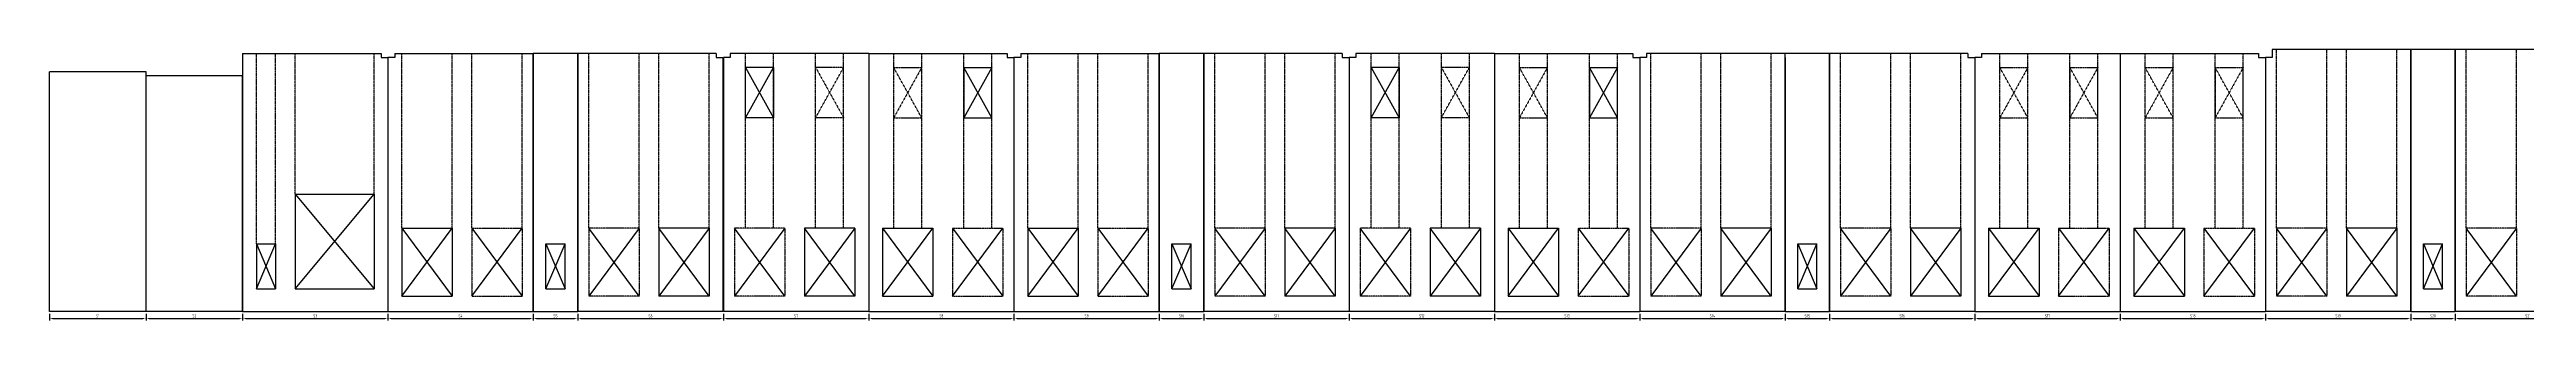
# Model space of a CAD drawing. Header units: inches. Extents: x -10781 to 50822, y -3854 to 38989.
# Drawn here: x 22 to 5327, y 27182 to 27765 of the extents above; entities that cross this region are included whole.
import ezdxf

# ---------------------------------------------------------------- set-up
doc = ezdxf.new("R2010")
doc.units = ezdxf.units.IN
doc.header["$LTSCALE"] = 0.025
doc.header["$MEASUREMENT"] = 0
doc.linetypes.add('HIDDEN', pattern=[6, 3, -3])
doc.layers.get('Defpoints').update_dxf_attribs({"linetype": 'CONTINUOUS'})
for name, color, linetype in [('0-35', 3, 'CONTINUOUS'), ('0-50', 10, 'CONTINUOUS'), ('hidden', 7, 'HIDDEN')]:
    doc.layers.add(name, color=color, linetype=linetype)
doc.styles.add('AR', font='ARCHQUIK.shx', dxfattribs={"width": 0.8})
doc.dimstyles.new('CADS_DIM_48', dxfattribs={"dimscale": 48, "dimtxt": 0.09375, "dimasz": 0.09375, "dimexe": 0.0625, "dimexo": 0.0625, "dimgap": 0.09375, "dimtad": 0, "dimtih": 1, "dimtoh": 1, "dimzin": 1, "dimdsep": 46, "dimlunit": 4, "dimtxsty": 'AR', "dimblk": 'CLOSED', "dimcen": 0.1875, "dimadec": 0, "dimazin": 0, "dimtfac": 1, "dimtofl": 0, "dimtmove": 0, "dimatfit": 1, "dimldrblk": 'DOTBLANK', "dimfxl": 1, "dimtzin": 0, "dimarcsym": 0})

# ---------------------------------------------------------------- blocks, each defined once
blk = doc.blocks.new('*D295')
at = {"layer": '0-35', "color": 0, "lineweight": -2, "transparency": 16777216}
for p, q in [((22, 27197.1), (22, 27182.4)), ((28.8, 27186.9), (222, 27186.9)), ((228.8, 27197.1), (228.8, 27182.4))]:
    blk.add_line(p, q, dxfattribs=at)
at = {"layer": '0-35', "color": 0, "transparency": 16777216}
for points in [[(28.8, 27188), (28.8, 27185.8), (22, 27186.9)], [(222, 27188), (222, 27185.8), (228.8, 27186.9)]]:
    blk.add_solid(points, dxfattribs=at)
at = {"layer": 'Defpoints', "color": 0, "transparency": 16777216}
for p in [(22, 27201.6), (228.8, 27201.6), (228.8, 27186.9)]:
    blk.add_point(p, dxfattribs=at)
at = {"layer": '0-35', "color": 0, "transparency": 16777216, "insert": (125.4, 27192.5), "char_height": 6.75, "attachment_point": 5, "style": 'AR'}
blk.add_mtext('S1', dxfattribs=at)
blk = doc.blocks.new('_DotBlank')
at = {"layer": '0-35', "color": 0, "lineweight": -2}
blk.add_line((-0.5, 0), (-1, 0), dxfattribs=at)
blk.add_circle((0, 0), 0.5, dxfattribs=at)
blk = doc.blocks.new('*D296')
at = {"layer": '0-35', "color": 0, "lineweight": -2, "transparency": 16777216}
for p, q in [((228.8, 27197.1), (228.8, 27182.4)), ((235.5, 27186.9), (428.8, 27186.9)), ((435.5, 27197.1), (435.5, 27182.4))]:
    blk.add_line(p, q, dxfattribs=at)
at = {"layer": '0-35', "color": 0, "transparency": 16777216}
for points in [[(235.5, 27188), (235.5, 27185.8), (228.8, 27186.9)], [(428.8, 27188), (428.8, 27185.8), (435.5, 27186.9)]]:
    blk.add_solid(points, dxfattribs=at)
at = {"layer": 'Defpoints', "color": 0, "transparency": 16777216}
for p in [(228.8, 27201.6), (435.5, 27201.6), (435.5, 27186.9)]:
    blk.add_point(p, dxfattribs=at)
at = {"layer": '0-35', "color": 0, "transparency": 16777216, "insert": (332.1, 27192.5), "char_height": 6.75, "attachment_point": 5, "style": 'AR'}
blk.add_mtext('S2', dxfattribs=at)
blk = doc.blocks.new('*D297')
at = {"layer": '0-35', "color": 0, "lineweight": -2, "transparency": 16777216}
for p, q in [((435.5, 27197.1), (435.5, 27182.4)), ((442.3, 27186.9), (740, 27186.9)), ((746.8, 27197.1), (746.8, 27182.4))]:
    blk.add_line(p, q, dxfattribs=at)
at = {"layer": '0-35', "color": 0, "transparency": 16777216}
for points in [[(442.3, 27188), (442.3, 27185.8), (435.5, 27186.9)], [(740, 27188), (740, 27185.8), (746.8, 27186.9)]]:
    blk.add_solid(points, dxfattribs=at)
at = {"layer": 'Defpoints', "color": 0, "transparency": 16777216}
for p in [(435.5, 27201.6), (746.8, 27201.6), (746.8, 27186.9)]:
    blk.add_point(p, dxfattribs=at)
at = {"layer": '0-35', "color": 0, "transparency": 16777216, "insert": (591.1, 27192.5), "char_height": 6.75, "attachment_point": 5, "style": 'AR'}
blk.add_mtext('S3', dxfattribs=at)
blk = doc.blocks.new('*D298')
at = {"layer": '0-35', "color": 0, "lineweight": -2, "transparency": 16777216}
for p, q in [((746.8, 27197.1), (746.8, 27182.4)), ((753.5, 27186.9), (1051.3, 27186.9)), ((1058, 27197.1), (1058, 27182.4))]:
    blk.add_line(p, q, dxfattribs=at)
at = {"layer": '0-35', "color": 0, "transparency": 16777216}
for points in [[(753.5, 27188), (753.5, 27185.8), (746.8, 27186.9)], [(1051.3, 27188), (1051.3, 27185.8), (1058, 27186.9)]]:
    blk.add_solid(points, dxfattribs=at)
at = {"layer": 'Defpoints', "color": 0, "transparency": 16777216}
for p in [(746.8, 27201.6), (1058, 27201.6), (1058, 27186.9)]:
    blk.add_point(p, dxfattribs=at)
at = {"layer": '0-35', "color": 0, "transparency": 16777216, "insert": (902.4, 27192.5), "char_height": 6.75, "attachment_point": 5, "style": 'AR'}
blk.add_mtext('S4', dxfattribs=at)
blk = doc.blocks.new('*D299')
at = {"layer": '0-35', "color": 0, "lineweight": -2, "transparency": 16777216}
for p, q in [((1058, 27197.1), (1058, 27182.4)), ((1064.8, 27186.9), (1146.5, 27186.9)), ((1153.3, 27197.1), (1153.3, 27182.4))]:
    blk.add_line(p, q, dxfattribs=at)
at = {"layer": '0-35', "color": 0, "transparency": 16777216}
for points in [[(1064.8, 27188), (1064.8, 27185.8), (1058, 27186.9)], [(1146.5, 27188), (1146.5, 27185.8), (1153.3, 27186.9)]]:
    blk.add_solid(points, dxfattribs=at)
at = {"layer": 'Defpoints', "color": 0, "transparency": 16777216}
for p in [(1058, 27201.6), (1153.3, 27201.6), (1153.3, 27186.9)]:
    blk.add_point(p, dxfattribs=at)
at = {"layer": '0-35', "color": 0, "transparency": 16777216, "insert": (1105.6, 27192.5), "char_height": 6.75, "attachment_point": 5, "style": 'AR'}
blk.add_mtext('S5', dxfattribs=at)
blk = doc.blocks.new('*D300')
at = {"layer": '0-35', "color": 0, "lineweight": -2, "transparency": 16777216}
for p, q in [((1153.3, 27197.1), (1153.3, 27182.4)), ((1160, 27186.9), (1458.6, 27186.9)), ((1465.3, 27197.1), (1465.3, 27182.4))]:
    blk.add_line(p, q, dxfattribs=at)
at = {"layer": '0-35', "color": 0, "transparency": 16777216}
for points in [[(1160, 27188), (1160, 27185.8), (1153.3, 27186.9)], [(1458.6, 27188), (1458.6, 27185.8), (1465.3, 27186.9)]]:
    blk.add_solid(points, dxfattribs=at)
at = {"layer": 'Defpoints', "color": 0, "transparency": 16777216}
for p in [(1153.3, 27201.6), (1465.3, 27201.6), (1465.3, 27186.9)]:
    blk.add_point(p, dxfattribs=at)
at = {"layer": '0-35', "color": 0, "transparency": 16777216, "insert": (1309.3, 27192.5), "char_height": 6.75, "attachment_point": 5, "style": 'AR'}
blk.add_mtext('S6', dxfattribs=at)
blk = doc.blocks.new('*D301')
at = {"layer": '0-35', "color": 0, "lineweight": -2, "transparency": 16777216}
for p, q in [((1465.3, 27197.1), (1465.3, 27182.4)), ((1472.1, 27186.9), (1769.8, 27186.9)), ((1776.6, 27197.1), (1776.6, 27182.4))]:
    blk.add_line(p, q, dxfattribs=at)
at = {"layer": '0-35', "color": 0, "transparency": 16777216}
for points in [[(1472.1, 27188), (1472.1, 27185.8), (1465.3, 27186.9)], [(1769.8, 27188), (1769.8, 27185.8), (1776.6, 27186.9)]]:
    blk.add_solid(points, dxfattribs=at)
at = {"layer": 'Defpoints', "color": 0, "transparency": 16777216}
for p in [(1465.3, 27201.6), (1776.6, 27201.6), (1776.6, 27186.9)]:
    blk.add_point(p, dxfattribs=at)
at = {"layer": '0-35', "color": 0, "transparency": 16777216, "insert": (1620.9, 27192.5), "char_height": 6.75, "attachment_point": 5, "style": 'AR'}
blk.add_mtext('S7', dxfattribs=at)
blk = doc.blocks.new('*D302')
at = {"layer": '0-35', "color": 0, "lineweight": -2, "transparency": 16777216}
for p, q in [((1776.6, 27197.1), (1776.6, 27182.4)), ((1783.3, 27186.9), (2081.1, 27186.9)), ((2087.8, 27197.1), (2087.8, 27182.4))]:
    blk.add_line(p, q, dxfattribs=at)
at = {"layer": '0-35', "color": 0, "transparency": 16777216}
for points in [[(1783.3, 27188), (1783.3, 27185.8), (1776.6, 27186.9)], [(2081.1, 27188), (2081.1, 27185.8), (2087.8, 27186.9)]]:
    blk.add_solid(points, dxfattribs=at)
at = {"layer": 'Defpoints', "color": 0, "transparency": 16777216}
for p in [(1776.6, 27201.6), (2087.8, 27201.6), (2087.8, 27186.9)]:
    blk.add_point(p, dxfattribs=at)
at = {"layer": '0-35', "color": 0, "transparency": 16777216, "insert": (1932.2, 27192.5), "char_height": 6.75, "attachment_point": 5, "style": 'AR'}
blk.add_mtext('S8', dxfattribs=at)
blk = doc.blocks.new('*D303')
at = {"layer": '0-35', "color": 0, "lineweight": -2, "transparency": 16777216}
for p, q in [((2087.8, 27197.1), (2087.8, 27182.4)), ((2094.6, 27186.9), (2392.3, 27186.9)), ((2399.1, 27197.1), (2399.1, 27182.4))]:
    blk.add_line(p, q, dxfattribs=at)
at = {"layer": '0-35', "color": 0, "transparency": 16777216}
for points in [[(2094.6, 27188), (2094.6, 27185.8), (2087.8, 27186.9)], [(2392.3, 27188), (2392.3, 27185.8), (2399.1, 27186.9)]]:
    blk.add_solid(points, dxfattribs=at)
at = {"layer": 'Defpoints', "color": 0, "transparency": 16777216}
for p in [(2087.8, 27201.6), (2399.1, 27201.6), (2399.1, 27186.9)]:
    blk.add_point(p, dxfattribs=at)
at = {"layer": '0-35', "color": 0, "transparency": 16777216, "insert": (2243.4, 27192.5), "char_height": 6.75, "attachment_point": 5, "style": 'AR'}
blk.add_mtext('S9', dxfattribs=at)
blk = doc.blocks.new('*D304')
at = {"layer": '0-35', "color": 0, "lineweight": -2, "transparency": 16777216}
for p, q in [((2399.1, 27197.1), (2399.1, 27182.4)), ((2405.8, 27186.9), (2487.6, 27186.9)), ((2494.3, 27197.1), (2494.3, 27182.4))]:
    blk.add_line(p, q, dxfattribs=at)
at = {"layer": '0-35', "color": 0, "transparency": 16777216}
for points in [[(2405.8, 27188), (2405.8, 27185.8), (2399.1, 27186.9)], [(2487.6, 27188), (2487.6, 27185.8), (2494.3, 27186.9)]]:
    blk.add_solid(points, dxfattribs=at)
at = {"layer": 'Defpoints', "color": 0, "transparency": 16777216}
for p in [(2399.1, 27201.6), (2494.3, 27201.6), (2494.3, 27186.9)]:
    blk.add_point(p, dxfattribs=at)
at = {"layer": '0-35', "color": 0, "transparency": 16777216, "insert": (2446.7, 27192.5), "char_height": 6.75, "attachment_point": 5, "style": 'AR'}
blk.add_mtext('S10', dxfattribs=at)
blk = doc.blocks.new('*D305')
at = {"layer": '0-35', "color": 0, "lineweight": -2, "transparency": 16777216}
for p, q in [((2494.3, 27197.1), (2494.3, 27182.4)), ((2501.1, 27186.9), (2798.8, 27186.9)), ((2805.6, 27197.1), (2805.6, 27182.4))]:
    blk.add_line(p, q, dxfattribs=at)
at = {"layer": '0-35', "color": 0, "transparency": 16777216}
for points in [[(2501.1, 27188), (2501.1, 27185.8), (2494.3, 27186.9)], [(2798.8, 27188), (2798.8, 27185.8), (2805.6, 27186.9)]]:
    blk.add_solid(points, dxfattribs=at)
at = {"layer": 'Defpoints', "color": 0, "transparency": 16777216}
for p in [(2494.3, 27201.6), (2805.6, 27201.6), (2805.6, 27186.9)]:
    blk.add_point(p, dxfattribs=at)
at = {"layer": '0-35', "color": 0, "transparency": 16777216, "insert": (2649.9, 27192.5), "char_height": 6.75, "attachment_point": 5, "style": 'AR'}
blk.add_mtext('S11', dxfattribs=at)
blk = doc.blocks.new('*D306')
at = {"layer": '0-35', "color": 0, "lineweight": -2, "transparency": 16777216}
for p, q in [((2805.6, 27197.1), (2805.6, 27182.4)), ((2812.3, 27186.9), (3110.1, 27186.9)), ((3116.8, 27197.1), (3116.8, 27182.4))]:
    blk.add_line(p, q, dxfattribs=at)
at = {"layer": '0-35', "color": 0, "transparency": 16777216}
for points in [[(2812.3, 27188), (2812.3, 27185.8), (2805.6, 27186.9)], [(3110.1, 27188), (3110.1, 27185.8), (3116.8, 27186.9)]]:
    blk.add_solid(points, dxfattribs=at)
at = {"layer": 'Defpoints', "color": 0, "transparency": 16777216}
for p in [(2805.6, 27201.6), (3116.8, 27201.6), (3116.8, 27186.9)]:
    blk.add_point(p, dxfattribs=at)
at = {"layer": '0-35', "color": 0, "transparency": 16777216, "insert": (2961.2, 27192.5), "char_height": 6.75, "attachment_point": 5, "style": 'AR'}
blk.add_mtext('S12', dxfattribs=at)
blk = doc.blocks.new('*D307')
at = {"layer": '0-35', "color": 0, "lineweight": -2, "transparency": 16777216}
for p, q in [((3116.8, 27197.1), (3116.8, 27182.4)), ((3123.6, 27186.9), (3421.3, 27186.9)), ((3428.1, 27197.1), (3428.1, 27182.4))]:
    blk.add_line(p, q, dxfattribs=at)
at = {"layer": '0-35', "color": 0, "transparency": 16777216}
for points in [[(3123.6, 27188), (3123.6, 27185.8), (3116.8, 27186.9)], [(3421.3, 27188), (3421.3, 27185.8), (3428.1, 27186.9)]]:
    blk.add_solid(points, dxfattribs=at)
at = {"layer": 'Defpoints', "color": 0, "transparency": 16777216}
for p in [(3116.8, 27201.6), (3428.1, 27201.6), (3428.1, 27186.9)]:
    blk.add_point(p, dxfattribs=at)
at = {"layer": '0-35', "color": 0, "transparency": 16777216, "insert": (3272.4, 27192.5), "char_height": 6.75, "attachment_point": 5, "style": 'AR'}
blk.add_mtext('S13', dxfattribs=at)
blk = doc.blocks.new('*D308')
at = {"layer": '0-35', "color": 0, "lineweight": -2, "transparency": 16777216}
for p, q in [((3428.1, 27197.1), (3428.1, 27182.4)), ((3434.8, 27186.9), (3732.6, 27186.9)), ((3739.3, 27197.1), (3739.3, 27182.4))]:
    blk.add_line(p, q, dxfattribs=at)
at = {"layer": '0-35', "color": 0, "transparency": 16777216}
for points in [[(3434.8, 27188), (3434.8, 27185.8), (3428.1, 27186.9)], [(3732.6, 27188), (3732.6, 27185.8), (3739.3, 27186.9)]]:
    blk.add_solid(points, dxfattribs=at)
at = {"layer": 'Defpoints', "color": 0, "transparency": 16777216}
for p in [(3428.1, 27201.6), (3739.3, 27201.6), (3739.3, 27186.9)]:
    blk.add_point(p, dxfattribs=at)
at = {"layer": '0-35', "color": 0, "transparency": 16777216, "insert": (3583.7, 27192.5), "char_height": 6.75, "attachment_point": 5, "style": 'AR'}
blk.add_mtext('S14', dxfattribs=at)
blk = doc.blocks.new('*D309')
at = {"layer": '0-35', "color": 0, "lineweight": -2, "transparency": 16777216}
for p, q in [((3739.3, 27197.1), (3739.3, 27182.4)), ((3746.1, 27186.9), (3827.8, 27186.9)), ((3834.6, 27197.1), (3834.6, 27182.4))]:
    blk.add_line(p, q, dxfattribs=at)
at = {"layer": '0-35', "color": 0, "transparency": 16777216}
for points in [[(3746.1, 27188), (3746.1, 27185.8), (3739.3, 27186.9)], [(3827.8, 27188), (3827.8, 27185.8), (3834.6, 27186.9)]]:
    blk.add_solid(points, dxfattribs=at)
at = {"layer": 'Defpoints', "color": 0, "transparency": 16777216}
for p in [(3739.3, 27201.6), (3834.6, 27201.6), (3834.6, 27186.9)]:
    blk.add_point(p, dxfattribs=at)
at = {"layer": '0-35', "color": 0, "transparency": 16777216, "insert": (3786.9, 27192.5), "char_height": 6.75, "attachment_point": 5, "style": 'AR'}
blk.add_mtext('S15', dxfattribs=at)
blk = doc.blocks.new('*D310')
at = {"layer": '0-35', "color": 0, "lineweight": -2, "transparency": 16777216}
for p, q in [((3834.6, 27197.1), (3834.6, 27182.4)), ((3841.3, 27186.9), (4139.1, 27186.9)), ((4145.8, 27197.1), (4145.8, 27182.4))]:
    blk.add_line(p, q, dxfattribs=at)
at = {"layer": '0-35', "color": 0, "transparency": 16777216}
for points in [[(3841.3, 27188), (3841.3, 27185.8), (3834.6, 27186.9)], [(4139.1, 27188), (4139.1, 27185.8), (4145.8, 27186.9)]]:
    blk.add_solid(points, dxfattribs=at)
at = {"layer": 'Defpoints', "color": 0, "transparency": 16777216}
for p in [(3834.6, 27201.6), (4145.8, 27201.6), (4145.8, 27186.9)]:
    blk.add_point(p, dxfattribs=at)
at = {"layer": '0-35', "color": 0, "transparency": 16777216, "insert": (3990.2, 27192.5), "char_height": 6.75, "attachment_point": 5, "style": 'AR'}
blk.add_mtext('S16', dxfattribs=at)
blk = doc.blocks.new('*D311')
at = {"layer": '0-35', "color": 0, "lineweight": -2, "transparency": 16777216}
for p, q in [((4145.8, 27197.1), (4145.8, 27182.4)), ((4152.6, 27186.9), (4450.3, 27186.9)), ((4457.1, 27197.1), (4457.1, 27182.4))]:
    blk.add_line(p, q, dxfattribs=at)
at = {"layer": '0-35', "color": 0, "transparency": 16777216}
for points in [[(4152.6, 27188), (4152.6, 27185.8), (4145.8, 27186.9)], [(4450.3, 27188), (4450.3, 27185.8), (4457.1, 27186.9)]]:
    blk.add_solid(points, dxfattribs=at)
at = {"layer": 'Defpoints', "color": 0, "transparency": 16777216}
for p in [(4145.8, 27201.6), (4457.1, 27201.6), (4457.1, 27186.9)]:
    blk.add_point(p, dxfattribs=at)
at = {"layer": '0-35', "color": 0, "transparency": 16777216, "insert": (4301.4, 27192.5), "char_height": 6.75, "attachment_point": 5, "style": 'AR'}
blk.add_mtext('S17', dxfattribs=at)
blk = doc.blocks.new('*D312')
at = {"layer": '0-35', "color": 0, "lineweight": -2, "transparency": 16777216}
for p, q in [((4457.1, 27197.1), (4457.1, 27182.4)), ((4463.8, 27186.9), (4761.6, 27186.9)), ((4768.3, 27197.1), (4768.3, 27182.4))]:
    blk.add_line(p, q, dxfattribs=at)
at = {"layer": '0-35', "color": 0, "transparency": 16777216}
for points in [[(4463.8, 27188), (4463.8, 27185.8), (4457.1, 27186.9)], [(4761.6, 27188), (4761.6, 27185.8), (4768.3, 27186.9)]]:
    blk.add_solid(points, dxfattribs=at)
at = {"layer": 'Defpoints', "color": 0, "transparency": 16777216}
for p in [(4457.1, 27201.6), (4768.3, 27201.6), (4768.3, 27186.9)]:
    blk.add_point(p, dxfattribs=at)
at = {"layer": '0-35', "color": 0, "transparency": 16777216, "insert": (4612.7, 27192.5), "char_height": 6.75, "attachment_point": 5, "style": 'AR'}
blk.add_mtext('S18', dxfattribs=at)
blk = doc.blocks.new('*D313')
at = {"layer": '0-35', "color": 0, "lineweight": -2, "transparency": 16777216}
for p, q in [((4768.3, 27197.1), (4768.3, 27182.4)), ((4775.1, 27186.9), (5072.8, 27186.9)), ((5079.6, 27197.1), (5079.6, 27182.4))]:
    blk.add_line(p, q, dxfattribs=at)
at = {"layer": '0-35', "color": 0, "transparency": 16777216}
for points in [[(4775.1, 27188), (4775.1, 27185.8), (4768.3, 27186.9)], [(5072.8, 27188), (5072.8, 27185.8), (5079.6, 27186.9)]]:
    blk.add_solid(points, dxfattribs=at)
at = {"layer": 'Defpoints', "color": 0, "transparency": 16777216}
for p in [(4768.3, 27201.6), (5079.6, 27201.6), (5079.6, 27186.9)]:
    blk.add_point(p, dxfattribs=at)
at = {"layer": '0-35', "color": 0, "transparency": 16777216, "insert": (4923.9, 27192.5), "char_height": 6.75, "width": 13.407, "attachment_point": 5, "style": 'AR'}
blk.add_mtext('S19', dxfattribs=at)
blk = doc.blocks.new('*D314')
at = {"layer": '0-35', "color": 0, "lineweight": -2, "transparency": 16777216}
for p, q in [((5079.6, 27197.1), (5079.6, 27182.4)), ((5086.3, 27186.9), (5168.1, 27186.9)), ((5174.8, 27197.1), (5174.8, 27182.4))]:
    blk.add_line(p, q, dxfattribs=at)
at = {"layer": '0-35', "color": 0, "transparency": 16777216}
for points in [[(5086.3, 27188), (5086.3, 27185.8), (5079.6, 27186.9)], [(5168.1, 27188), (5168.1, 27185.8), (5174.8, 27186.9)]]:
    blk.add_solid(points, dxfattribs=at)
at = {"layer": 'Defpoints', "color": 0, "transparency": 16777216}
for p in [(5079.6, 27201.6), (5174.8, 27201.6), (5174.8, 27186.9)]:
    blk.add_point(p, dxfattribs=at)
at = {"layer": '0-35', "color": 0, "transparency": 16777216, "insert": (5127.2, 27192.5), "char_height": 6.75, "attachment_point": 5, "style": 'AR'}
blk.add_mtext('S20', dxfattribs=at)
blk = doc.blocks.new('*D315')
at = {"layer": '0-35', "color": 0, "lineweight": -2, "transparency": 16777216}
for p, q in [((5174.8, 27197.1), (5174.8, 27182.4)), ((5181.6, 27186.9), (5479.3, 27186.9)), ((5486.1, 27197.1), (5486.1, 27182.4))]:
    blk.add_line(p, q, dxfattribs=at)
at = {"layer": '0-35', "color": 0, "transparency": 16777216}
for points in [[(5181.6, 27188), (5181.6, 27185.8), (5174.8, 27186.9)], [(5479.3, 27188), (5479.3, 27185.8), (5486.1, 27186.9)]]:
    blk.add_solid(points, dxfattribs=at)
at = {"layer": 'Defpoints', "color": 0, "transparency": 16777216}
for p in [(5174.8, 27201.6), (5486.1, 27201.6), (5486.1, 27186.9)]:
    blk.add_point(p, dxfattribs=at)
at = {"layer": '0-35', "color": 0, "transparency": 16777216, "insert": (5330.4, 27192.5), "char_height": 6.75, "attachment_point": 5, "style": 'AR'}
blk.add_mtext('S21', dxfattribs=at)

msp = doc.modelspace()

# ---------------------------------------------------------------- linework, layer by layer
at = {"layer": '0-35'}
for p, q in [((435.51637, 27755.58428), (435.51637, 27201.58428)), ((435.51637, 27755.58428), (732.14137, 27755.58428)), ((732.14137, 27755.58428), (732.14137, 27747.58428)), ((732.14137, 27747.58428), (746.76637, 27747.58428)), ((746.76637, 27747.58428), (746.76637, 27201.58428)), ((746.76637, 27747.58428), (746.76637, 27201.58428)), ((761.39137, 27747.58428), (746.76637, 27747.58428)), ((761.39137, 27755.58428), (1058.01637, 27755.58428)), ((761.39137, 27755.58428), (761.39137, 27747.58428)), ((1058.01637, 27755.58428), (1058.01637, 27201.58428)), ((1058.01637, 27201.58428), (1058.01637, 27755.58428)), ((1153.26637, 27755.58428), (1058.01637, 27755.58428)), ((1153.26637, 27201.58428), (1153.26637, 27755.58428)), ((1153.26637, 27755.58428), (1153.26637, 27201.58428)), ((1449.89137, 27755.58428), (1153.26637, 27755.58428)), ((1449.89137, 27755.58428), (1449.89137, 27747.58428)), ((1449.89137, 27747.58428), (1464.51637, 27747.58428)), ((1464.51637, 27747.58428), (1464.51637, 27201.58428)), ((1465.30233, 27747.58428), (1465.30233, 27201.58428)), ((1479.92733, 27747.58428), (1465.30233, 27747.58428)), ((1776.55233, 27755.58428), (1479.92733, 27755.58428)), ((1479.92733, 27755.58428), (1479.92733, 27747.58428)), ((1776.55233, 27755.58428), (1776.55233, 27201.58428)), ((1776.55233, 27755.58428), (1776.55233, 27201.58428)), ((1776.55233, 27755.58428), (2073.17733, 27755.58428)), ((2073.17733, 27755.58428), (2073.17733, 27747.58428)), ((2073.17733, 27747.58428), (2087.80233, 27747.58428)), ((2087.80233, 27747.58428), (2087.80233, 27201.58428)), ((2087.80233, 27747.58428), (2087.80233, 27201.58428)), ((2102.42733, 27747.58428), (2087.80233, 27747.58428)), ((2102.42733, 27755.58428), (2399.05233, 27755.58428)), ((2102.42733, 27755.58428), (2102.42733, 27747.58428)), ((2399.05233, 27201.58428), (2399.05233, 27755.58428)), ((2494.30233, 27755.58428), (2399.05233, 27755.58428)), ((2399.05233, 27755.58428), (2399.05233, 27201.58428)), ((2494.30233, 27755.58428), (2494.30233, 27201.58428)), ((2790.92733, 27755.58428), (2494.30233, 27755.58428)), ((2494.30233, 27201.58428), (2494.30233, 27755.58428)), ((2790.92733, 27755.58428), (2790.92733, 27747.58428)), ((2790.92733, 27747.58428), (2805.55233, 27747.58428)), ((2805.55233, 27747.58428), (2805.55233, 27201.58428)), ((2805.55233, 27747.58428), (2805.55233, 27201.58428)), ((2820.17733, 27747.58428), (2805.55233, 27747.58428)), ((3116.80233, 27755.58428), (2820.17733, 27755.58428)), ((2820.17733, 27755.58428), (2820.17733, 27747.58428)), ((3116.80233, 27755.58428), (3116.80233, 27201.58428)), ((3116.80233, 27755.58428), (3116.80233, 27201.58428)), ((3116.80233, 27755.58428), (3413.42733, 27755.58428)), ((3413.42733, 27755.58428), (3413.42733, 27747.58428)), ((3413.42733, 27747.58428), (3428.05233, 27747.58428)), ((3428.05233, 27747.58428), (3428.05233, 27201.58428)), ((3428.05233, 27747.58428), (3428.05233, 27201.58428)), ((3442.67733, 27747.58428), (3428.05233, 27747.58428)), ((3739.30233, 27755.58428), (3442.67733, 27755.58428)), ((3442.67733, 27755.58428), (3442.67733, 27747.58428)), ((3739.30233, 27201.58428), (3739.30233, 27755.58428)), ((3834.55233, 27755.58428), (3739.30233, 27755.58428)), ((3739.30233, 27747.58428), (3739.30233, 27201.58428)), ((3834.55233, 27201.58428), (3834.55233, 27755.58428)), ((3834.55233, 27755.58428), (3834.55233, 27201.58428)), ((4131.17733, 27755.58428), (3834.55233, 27755.58428)), ((4131.17733, 27755.58428), (4131.17733, 27747.58428)), ((4131.17733, 27747.58428), (4145.80233, 27747.58428)), ((4145.80233, 27747.58428), (4145.80233, 27201.58428)), ((4145.80233, 27747.58428), (4145.80233, 27201.58428)), ((4160.42733, 27747.58428), (4145.80233, 27747.58428)), ((4160.42733, 27755.58428), (4457.05233, 27755.58428)), ((4160.42733, 27755.58428), (4160.42733, 27747.58428)), ((4457.05233, 27755.58428), (4457.05233, 27201.58428)), ((4457.05233, 27755.58428), (4457.05233, 27201.58428)), ((4457.05233, 27755.58428), (4753.67733, 27755.58428)), ((4753.67733, 27755.58428), (4753.67733, 27747.58428)), ((4753.67733, 27747.58428), (4768.30233, 27747.58428)), ((4768.30233, 27747.58428), (4768.30233, 27201.58428)), ((4768.30233, 27747.58428), (4768.30233, 27201.58428)), ((4782.92733, 27747.58428), (4768.30233, 27747.58428)), ((5079.55233, 27764.58428), (4782.92733, 27764.58428)), ((4782.92733, 27764.58428), (4782.92733, 27747.58428)), ((5079.55233, 27764.58428), (5079.55233, 27201.58428)), ((5079.55233, 27201.58428), (5079.55233, 27764.58428)), ((5174.80233, 27764.58428), (5079.55233, 27764.58428)), ((5174.80233, 27201.58428), (5174.80233, 27764.58428)), ((5174.80233, 27764.58428), (5174.80233, 27201.58428)), ((5471.42733, 27764.58428), (5174.80233, 27764.58428)), ((22.01637, 27201.58428), (22.01637, 27716.58428)), ((228.76637, 27716.58428), (22.01637, 27716.58428)), ((228.76637, 27201.58428), (228.76637, 27716.58428)), ((228.76637, 27201.58428), (228.76637, 27707.58428)), ((435.51637, 27707.58428), (228.76637, 27707.58428)), ((435.51637, 27201.58428), (435.51637, 27707.58428)), ((1572.92733, 27725.83428), (1512.92733, 27725.83428)), ((1512.92733, 27725.83428), (1572.92733, 27617.83428)), ((1512.92733, 27617.83428), (1572.92733, 27725.83428)), ((1512.92733, 27617.83428), (1512.92733, 27725.83428)), ((1572.92733, 27725.83428), (1572.92733, 27617.83428)), ((1980.17733, 27725.83428), (2040.17733, 27725.83428)), ((2040.17733, 27725.83428), (1980.17733, 27617.83428)), ((2040.17733, 27617.83428), (1980.17733, 27725.83428)), ((1980.17733, 27725.83428), (1980.17733, 27617.83428)), ((2040.17733, 27617.83428), (2040.17733, 27725.83428)), ((2913.17733, 27725.83428), (2853.17733, 27725.83428)), ((2853.17733, 27725.83428), (2913.17733, 27617.83428)), ((2853.17733, 27617.83428), (2913.17733, 27725.83428)), ((2853.17733, 27617.83428), (2853.17733, 27725.83428)), ((2913.17733, 27725.83428), (2913.17733, 27617.83428)), ((3320.42733, 27725.83428), (3380.42733, 27725.83428)), ((3380.42733, 27725.83428), (3320.42733, 27617.83428)), ((3380.42733, 27617.83428), (3320.42733, 27725.83428)), ((3320.42733, 27725.83428), (3320.42733, 27617.83428)), ((3380.42733, 27617.83428), (3380.42733, 27725.83428)), ((1572.92733, 27617.83428), (1512.92733, 27617.83428)), ((1980.17733, 27617.83428), (2040.17733, 27617.83428)), ((2913.17733, 27617.83428), (2853.17733, 27617.83428)), ((3320.42733, 27617.83428), (3380.42733, 27617.83428)), ((548.14137, 27453.58428), (548.14137, 27250.58428)), ((548.14137, 27453.58428), (717.14137, 27453.58428)), ((717.14137, 27453.58428), (717.14137, 27250.58428)), ((776.39137, 27380.58428), (776.39137, 27234.58428)), ((776.39137, 27380.58428), (884.39137, 27380.58428)), ((776.39137, 27380.58428), (884.39137, 27234.58428)), ((776.39137, 27234.58428), (884.39137, 27380.58428)), ((884.39137, 27380.58428), (884.39137, 27234.58428)), ((1326.89137, 27380.58428), (1326.89137, 27234.58428)), ((1434.89137, 27380.58428), (1326.89137, 27380.58428)), ((1434.89137, 27380.58428), (1326.89137, 27234.58428)), ((1434.89137, 27234.58428), (1326.89137, 27380.58428)), ((1434.89137, 27380.58428), (1434.89137, 27234.58428)), ((1638.92733, 27380.58428), (1638.92733, 27234.58428)), ((1746.92733, 27380.58428), (1638.92733, 27380.58428)), ((1746.92733, 27380.58428), (1638.92733, 27234.58428)), ((1746.92733, 27234.58428), (1638.92733, 27380.58428)), ((1746.92733, 27380.58428), (1746.92733, 27234.58428)), ((1806.17733, 27380.58428), (1806.17733, 27234.58428)), ((1806.17733, 27380.58428), (1914.17733, 27380.58428)), ((1806.17733, 27380.58428), (1914.17733, 27234.58428)), ((1806.17733, 27234.58428), (1914.17733, 27380.58428)), ((1914.17733, 27380.58428), (1914.17733, 27234.58428)), ((2117.42733, 27380.58428), (2117.42733, 27234.58428)), ((2117.42733, 27380.58428), (2225.42733, 27380.58428)), ((2117.42733, 27380.58428), (2225.42733, 27234.58428)), ((2117.42733, 27234.58428), (2225.42733, 27380.58428)), ((2225.42733, 27380.58428), (2225.42733, 27234.58428)), ((2667.92733, 27380.58428), (2667.92733, 27234.58428)), ((2775.92733, 27380.58428), (2667.92733, 27380.58428)), ((2775.92733, 27380.58428), (2667.92733, 27234.58428)), ((2775.92733, 27234.58428), (2667.92733, 27380.58428)), ((2775.92733, 27380.58428), (2775.92733, 27234.58428)), ((2979.17733, 27380.58428), (2979.17733, 27234.58428)), ((3087.17733, 27380.58428), (2979.17733, 27380.58428)), ((3087.17733, 27380.58428), (2979.17733, 27234.58428)), ((3087.17733, 27234.58428), (2979.17733, 27380.58428)), ((3087.17733, 27380.58428), (3087.17733, 27234.58428)), ((3146.42733, 27380.58428), (3146.42733, 27234.58428)), ((3146.42733, 27380.58428), (3254.42733, 27380.58428)), ((3146.42733, 27380.58428), (3254.42733, 27234.58428)), ((3146.42733, 27234.58428), (3254.42733, 27380.58428)), ((3254.42733, 27380.58428), (3254.42733, 27234.58428)), ((3601.67733, 27380.58428), (3601.67733, 27234.58428)), ((3709.67733, 27380.58428), (3601.67733, 27380.58428)), ((3709.67733, 27380.58428), (3601.67733, 27234.58428)), ((3709.67733, 27234.58428), (3601.67733, 27380.58428)), ((3709.67733, 27380.58428), (3709.67733, 27234.58428)), ((4008.17733, 27380.58428), (4008.17733, 27234.58428)), ((4116.17733, 27380.58428), (4008.17733, 27380.58428)), ((4116.17733, 27380.58428), (4008.17733, 27234.58428)), ((4116.17733, 27234.58428), (4008.17733, 27380.58428)), ((4116.17733, 27380.58428), (4116.17733, 27234.58428)), ((4175.42733, 27380.58428), (4175.42733, 27234.58428)), ((4175.42733, 27380.58428), (4283.42733, 27380.58428)), ((4175.42733, 27380.58428), (4283.42733, 27234.58428)), ((4175.42733, 27234.58428), (4283.42733, 27380.58428)), ((4283.42733, 27380.58428), (4283.42733, 27234.58428)), ((4486.67733, 27380.58428), (4486.67733, 27234.58428)), ((4486.67733, 27380.58428), (4594.67733, 27380.58428)), ((4486.67733, 27380.58428), (4594.67733, 27234.58428)), ((4486.67733, 27234.58428), (4594.67733, 27380.58428)), ((4594.67733, 27380.58428), (4594.67733, 27234.58428)), ((4941.92733, 27380.58428), (4941.92733, 27234.58428)), ((5049.92733, 27380.58428), (4941.92733, 27380.58428)), ((5049.92733, 27380.58428), (4941.92733, 27234.58428)), ((5049.92733, 27234.58428), (4941.92733, 27380.58428)), ((5049.92733, 27380.58428), (5049.92733, 27234.58428)), ((465.14137, 27347.08428), (465.14137, 27250.58428)), ((465.14137, 27347.08428), (506.14137, 27347.08428)), ((506.14137, 27347.08428), (506.14137, 27250.58428)), ((1085.14137, 27250.58428), (1085.14137, 27347.08428)), ((1085.14137, 27347.08428), (1126.14137, 27347.08428)), ((1126.14137, 27250.58428), (1126.14137, 27347.08428)), ((2426.17733, 27250.58428), (2426.17733, 27347.08428)), ((2426.17733, 27347.08428), (2467.17733, 27347.08428)), ((2467.17733, 27250.58428), (2467.17733, 27347.08428)), ((3766.42733, 27250.58428), (3766.42733, 27347.08428)), ((3766.42733, 27347.08428), (3807.42733, 27347.08428)), ((3807.42733, 27250.58428), (3807.42733, 27347.08428)), ((5106.67733, 27250.58428), (5106.67733, 27347.08428)), ((5106.67733, 27347.08428), (5147.67733, 27347.08428)), ((5147.67733, 27250.58428), (5147.67733, 27347.08428)), ((465.14137, 27250.58428), (506.14137, 27250.58428)), ((548.14137, 27250.58428), (717.14137, 27250.58428)), ((776.39137, 27234.58428), (884.39137, 27234.58428)), ((1085.14137, 27250.58428), (1126.14137, 27250.58428)), ((1434.89137, 27234.58428), (1326.89137, 27234.58428)), ((1746.92733, 27234.58428), (1638.92733, 27234.58428)), ((1806.17733, 27234.58428), (1914.17733, 27234.58428)), ((2117.42733, 27234.58428), (2225.42733, 27234.58428)), ((2426.17733, 27250.58428), (2467.17733, 27250.58428)), ((2775.92733, 27234.58428), (2667.92733, 27234.58428)), ((3087.17733, 27234.58428), (2979.17733, 27234.58428)), ((3146.42733, 27234.58428), (3254.42733, 27234.58428)), ((3709.67733, 27234.58428), (3601.67733, 27234.58428)), ((3766.42733, 27250.58428), (3807.42733, 27250.58428)), ((4116.17733, 27234.58428), (4008.17733, 27234.58428)), ((4175.42733, 27234.58428), (4283.42733, 27234.58428)), ((4486.67733, 27234.58428), (4594.67733, 27234.58428)), ((5049.92733, 27234.58428), (4941.92733, 27234.58428)), ((5106.67733, 27250.58428), (5147.67733, 27250.58428)), ((228.76637, 27201.58428), (22.01637, 27201.58428)), ((435.51637, 27201.58428), (228.76637, 27201.58428)), ((435.51637, 27201.58428), (746.76637, 27201.58428)), ((746.76637, 27201.58428), (1058.01637, 27201.58428)), ((1058.01637, 27201.58428), (1153.26637, 27201.58428)), ((1464.51637, 27201.58428), (1153.26637, 27201.58428)), ((1776.55233, 27201.58428), (1465.30233, 27201.58428)), ((1776.55233, 27201.58428), (2087.80233, 27201.58428)), ((2087.80233, 27201.58428), (2399.05233, 27201.58428)), ((2399.05233, 27201.58428), (2494.30233, 27201.58428)), ((2805.55233, 27201.58428), (2494.30233, 27201.58428)), ((3116.80233, 27201.58428), (2805.55233, 27201.58428)), ((3116.80233, 27201.58428), (3428.05233, 27201.58428)), ((3739.30233, 27201.58428), (3428.05233, 27201.58428)), ((3739.30233, 27201.58428), (3834.55233, 27201.58428)), ((4145.80233, 27201.58428), (3834.55233, 27201.58428)), ((4145.80233, 27201.58428), (4457.05233, 27201.58428)), ((4457.05233, 27201.58428), (4768.30233, 27201.58428)), ((5079.55233, 27201.58428), (4768.30233, 27201.58428)), ((5079.55233, 27201.58428), (5174.80233, 27201.58428)), ((5486.05233, 27201.58428), (5174.80233, 27201.58428))]:
    msp.add_line(p, q, dxfattribs=at)
at = {"layer": '0-50'}
for p, q in [((548.14137, 27453.58428), (717.14137, 27250.58428)), ((548.14137, 27250.58428), (717.14137, 27453.58428)), ((926.39137, 27380.58428), (1034.39137, 27234.58428)), ((926.39137, 27234.58428), (1034.39137, 27380.58428)), ((1284.89137, 27380.58428), (1176.89137, 27234.58428)), ((1284.89137, 27234.58428), (1176.89137, 27380.58428)), ((1596.92733, 27380.58428), (1488.92733, 27234.58428)), ((1596.92733, 27234.58428), (1488.92733, 27380.58428)), ((1956.17733, 27380.58428), (2064.17733, 27234.58428)), ((1956.17733, 27234.58428), (2064.17733, 27380.58428)), ((2267.42733, 27380.58428), (2375.42733, 27234.58428)), ((2267.42733, 27234.58428), (2375.42733, 27380.58428)), ((2625.92733, 27380.58428), (2517.92733, 27234.58428)), ((2625.92733, 27234.58428), (2517.92733, 27380.58428)), ((2937.17733, 27380.58428), (2829.17733, 27234.58428)), ((2937.17733, 27234.58428), (2829.17733, 27380.58428)), ((3296.42733, 27380.58428), (3404.42733, 27234.58428)), ((3296.42733, 27234.58428), (3404.42733, 27380.58428)), ((3559.67733, 27380.58428), (3451.67733, 27234.58428)), ((3559.67733, 27234.58428), (3451.67733, 27380.58428)), ((3966.17733, 27380.58428), (3858.17733, 27234.58428)), ((3966.17733, 27234.58428), (3858.17733, 27380.58428)), ((4325.42733, 27380.58428), (4433.42733, 27234.58428)), ((4325.42733, 27234.58428), (4433.42733, 27380.58428)), ((4636.67733, 27380.58428), (4744.67733, 27234.58428)), ((4636.67733, 27234.58428), (4744.67733, 27380.58428)), ((4899.92733, 27380.58428), (4791.92733, 27234.58428)), ((4899.92733, 27234.58428), (4791.92733, 27380.58428)), ((5306.42733, 27380.58428), (5198.42733, 27234.58428)), ((5306.42733, 27234.58428), (5198.42733, 27380.58428)), ((465.14137, 27347.08428), (506.14137, 27250.58428)), ((465.14137, 27250.58428), (506.14137, 27347.08428)), ((1085.14137, 27347.08428), (1126.14137, 27250.58428)), ((1085.14137, 27250.58428), (1126.14137, 27347.08428)), ((2426.17733, 27347.08428), (2467.17733, 27250.58428)), ((2426.17733, 27250.58428), (2467.17733, 27347.08428)), ((3766.42733, 27347.08428), (3807.42733, 27250.58428)), ((3766.42733, 27250.58428), (3807.42733, 27347.08428)), ((5106.67733, 27347.08428), (5147.67733, 27250.58428)), ((5106.67733, 27250.58428), (5147.67733, 27347.08428))]:
    msp.add_line(p, q, dxfattribs=at)
at = {"layer": 'hidden'}
for p, q in [((465.14137, 27347.08428), (465.14137, 27755.58428)), ((506.14137, 27347.08428), (506.14137, 27755.58428)), ((548.14137, 27453.58428), (548.14137, 27755.58428)), ((717.14137, 27453.58428), (717.14137, 27755.58428)), ((776.39137, 27380.58428), (776.39137, 27755.58428)), ((884.39137, 27380.58428), (884.39137, 27755.58428)), ((926.39137, 27380.58428), (926.39137, 27755.58428)), ((1034.39137, 27380.58428), (1034.39137, 27755.58428)), ((1176.89137, 27380.58428), (1176.89137, 27755.58428)), ((1284.89137, 27380.58428), (1284.89137, 27755.58428)), ((1326.89137, 27380.58428), (1326.89137, 27755.58428)), ((1434.89137, 27380.58428), (1434.89137, 27755.58428)), ((1512.92733, 27380.58428), (1512.92733, 27755.58428)), ((1572.92733, 27380.58428), (1572.92733, 27755.58428)), ((1662.92733, 27380.58428), (1662.92733, 27755.58428)), ((1722.92733, 27380.58428), (1722.92733, 27755.58428)), ((1830.17733, 27380.58428), (1830.17733, 27755.58428)), ((1890.17733, 27380.58428), (1890.17733, 27755.58428)), ((1980.17733, 27380.58428), (1980.17733, 27755.58428)), ((2040.17733, 27380.58428), (2040.17733, 27755.58428)), ((2117.42733, 27380.58428), (2117.42733, 27755.58428)), ((2225.42733, 27380.58428), (2225.42733, 27755.58428)), ((2267.42733, 27380.58428), (2267.42733, 27755.58428)), ((2375.42733, 27380.58428), (2375.42733, 27755.58428)), ((2517.92733, 27380.58428), (2517.92733, 27755.58428)), ((2625.92733, 27380.58428), (2625.92733, 27755.58428)), ((2667.92733, 27380.58428), (2667.92733, 27755.58428)), ((2775.92733, 27380.58428), (2775.92733, 27755.58428)), ((2853.17733, 27380.58428), (2853.17733, 27755.58428)), ((2913.17733, 27380.58428), (2913.17733, 27755.58428)), ((3003.17733, 27380.58428), (3003.17733, 27755.58428)), ((3063.17733, 27380.58428), (3063.17733, 27755.58428)), ((3170.42733, 27380.58428), (3170.42733, 27755.58428)), ((3230.42733, 27380.58428), (3230.42733, 27755.58428)), ((3320.42733, 27380.58428), (3320.42733, 27755.58428)), ((3380.42733, 27380.58428), (3380.42733, 27755.58428)), ((3451.67733, 27380.58428), (3451.67733, 27755.58428)), ((3559.67733, 27380.58428), (3559.67733, 27755.58428)), ((3601.67733, 27380.58428), (3601.67733, 27755.58428)), ((3709.67733, 27380.58428), (3709.67733, 27755.58428)), ((3858.17733, 27380.58428), (3858.17733, 27755.58428)), ((3966.17733, 27380.58428), (3966.17733, 27755.58428)), ((4008.17733, 27380.58428), (4008.17733, 27755.58428)), ((4116.17733, 27380.58428), (4116.17733, 27755.58428)), ((4199.42733, 27380.58428), (4199.42733, 27755.58428)), ((4259.42733, 27380.58428), (4259.42733, 27755.58428)), ((4349.42733, 27380.58428), (4349.42733, 27755.58428)), ((4409.42733, 27380.58428), (4409.42733, 27755.58428)), ((4510.67733, 27380.58428), (4510.67733, 27755.58428)), ((4570.67733, 27380.58428), (4570.67733, 27755.58428)), ((4660.67733, 27380.58428), (4660.67733, 27755.58428)), ((4720.67733, 27380.58428), (4720.67733, 27755.58428)), ((4791.92733, 27380.58428), (4791.92733, 27764.58428)), ((4899.92733, 27380.58428), (4899.92733, 27764.58428)), ((4941.92733, 27380.58428), (4941.92733, 27764.58428)), ((5049.92733, 27380.58428), (5049.92733, 27764.58428)), ((5198.42733, 27380.58428), (5198.42733, 27764.58428)), ((5306.42733, 27380.58428), (5306.42733, 27764.58428)), ((1722.92733, 27725.83428), (1662.92733, 27725.83428)), ((1662.92733, 27725.83428), (1722.92733, 27617.83428)), ((1662.92733, 27617.83428), (1722.92733, 27725.83428)), ((1830.17733, 27725.83428), (1890.17733, 27725.83428)), ((1890.17733, 27725.83428), (1830.17733, 27617.83428)), ((1890.17733, 27617.83428), (1830.17733, 27725.83428)), ((3063.17733, 27725.83428), (3003.17733, 27725.83428)), ((3003.17733, 27725.83428), (3063.17733, 27617.83428)), ((3003.17733, 27617.83428), (3063.17733, 27725.83428)), ((3170.42733, 27725.83428), (3230.42733, 27725.83428)), ((3230.42733, 27725.83428), (3170.42733, 27617.83428)), ((3230.42733, 27617.83428), (3170.42733, 27725.83428)), ((4199.42733, 27725.83428), (4259.42733, 27725.83428)), ((4259.42733, 27725.83428), (4199.42733, 27617.83428)), ((4259.42733, 27617.83428), (4199.42733, 27725.83428)), ((4349.42733, 27725.83428), (4409.42733, 27725.83428)), ((4409.42733, 27725.83428), (4349.42733, 27617.83428)), ((4409.42733, 27617.83428), (4349.42733, 27725.83428)), ((4349.42733, 27725.83428), (4349.42733, 27617.83428)), ((4409.42733, 27617.83428), (4409.42733, 27725.83428)), ((4510.67733, 27725.83428), (4570.67733, 27725.83428)), ((4570.67733, 27725.83428), (4510.67733, 27617.83428)), ((4570.67733, 27617.83428), (4510.67733, 27725.83428)), ((4660.67733, 27725.83428), (4720.67733, 27725.83428)), ((4720.67733, 27725.83428), (4660.67733, 27617.83428)), ((4720.67733, 27617.83428), (4660.67733, 27725.83428)), ((4660.67733, 27725.83428), (4660.67733, 27617.83428)), ((4720.67733, 27617.83428), (4720.67733, 27725.83428)), ((1722.92733, 27617.83428), (1662.92733, 27617.83428)), ((1830.17733, 27617.83428), (1890.17733, 27617.83428)), ((3063.17733, 27617.83428), (3003.17733, 27617.83428)), ((3170.42733, 27617.83428), (3230.42733, 27617.83428)), ((4199.42733, 27617.83428), (4259.42733, 27617.83428)), ((4349.42733, 27617.83428), (4409.42733, 27617.83428)), ((4510.67733, 27617.83428), (4570.67733, 27617.83428)), ((4660.67733, 27617.83428), (4720.67733, 27617.83428)), ((926.39137, 27380.58428), (926.39137, 27234.58428)), ((926.39137, 27380.58428), (1034.39137, 27380.58428)), ((1034.39137, 27380.58428), (1034.39137, 27234.58428)), ((1176.89137, 27380.58428), (1176.89137, 27234.58428)), ((1284.89137, 27380.58428), (1176.89137, 27380.58428)), ((1284.89137, 27380.58428), (1284.89137, 27234.58428)), ((1488.92733, 27380.58428), (1488.92733, 27234.58428)), ((1596.92733, 27380.58428), (1488.92733, 27380.58428)), ((1596.92733, 27380.58428), (1596.92733, 27234.58428)), ((1956.17733, 27380.58428), (1956.17733, 27234.58428)), ((1956.17733, 27380.58428), (2064.17733, 27380.58428)), ((2064.17733, 27380.58428), (2064.17733, 27234.58428)), ((2267.42733, 27380.58428), (2267.42733, 27234.58428)), ((2267.42733, 27380.58428), (2375.42733, 27380.58428)), ((2375.42733, 27380.58428), (2375.42733, 27234.58428)), ((2517.92733, 27380.58428), (2517.92733, 27234.58428)), ((2625.92733, 27380.58428), (2517.92733, 27380.58428)), ((2625.92733, 27380.58428), (2625.92733, 27234.58428)), ((2829.17733, 27380.58428), (2829.17733, 27234.58428)), ((2937.17733, 27380.58428), (2829.17733, 27380.58428)), ((2937.17733, 27380.58428), (2937.17733, 27234.58428)), ((3296.42733, 27380.58428), (3296.42733, 27234.58428)), ((3296.42733, 27380.58428), (3404.42733, 27380.58428)), ((3404.42733, 27380.58428), (3404.42733, 27234.58428)), ((3451.67733, 27380.58428), (3451.67733, 27234.58428)), ((3559.67733, 27380.58428), (3451.67733, 27380.58428)), ((3559.67733, 27380.58428), (3559.67733, 27234.58428)), ((3858.17733, 27380.58428), (3858.17733, 27234.58428)), ((3966.17733, 27380.58428), (3858.17733, 27380.58428)), ((3966.17733, 27380.58428), (3966.17733, 27234.58428)), ((4325.42733, 27380.58428), (4325.42733, 27234.58428)), ((4325.42733, 27380.58428), (4433.42733, 27380.58428)), ((4433.42733, 27380.58428), (4433.42733, 27234.58428)), ((4636.67733, 27380.58428), (4636.67733, 27234.58428)), ((4636.67733, 27380.58428), (4744.67733, 27380.58428)), ((4744.67733, 27380.58428), (4744.67733, 27234.58428)), ((4791.92733, 27380.58428), (4791.92733, 27234.58428)), ((4899.92733, 27380.58428), (4791.92733, 27380.58428)), ((4899.92733, 27380.58428), (4899.92733, 27234.58428)), ((5198.42733, 27380.58428), (5198.42733, 27234.58428)), ((5306.42733, 27380.58428), (5198.42733, 27380.58428)), ((5306.42733, 27380.58428), (5306.42733, 27234.58428)), ((926.39137, 27234.58428), (1034.39137, 27234.58428)), ((1284.89137, 27234.58428), (1176.89137, 27234.58428)), ((1596.92733, 27234.58428), (1488.92733, 27234.58428)), ((1956.17733, 27234.58428), (2064.17733, 27234.58428)), ((2267.42733, 27234.58428), (2375.42733, 27234.58428)), ((2625.92733, 27234.58428), (2517.92733, 27234.58428)), ((2937.17733, 27234.58428), (2829.17733, 27234.58428)), ((3296.42733, 27234.58428), (3404.42733, 27234.58428)), ((3559.67733, 27234.58428), (3451.67733, 27234.58428)), ((3966.17733, 27234.58428), (3858.17733, 27234.58428)), ((4325.42733, 27234.58428), (4433.42733, 27234.58428)), ((4636.67733, 27234.58428), (4744.67733, 27234.58428)), ((4899.92733, 27234.58428), (4791.92733, 27234.58428)), ((5306.42733, 27234.58428), (5198.42733, 27234.58428))]:
    msp.add_line(p, q, dxfattribs=at)

# ---------------------------------------------------------------- dimensions: what is measured, and where the dimension line sits
at = {"layer": '0-35'}
for base, p1, p2, text, override, picture, middle in [((228.76637, 27186.8865), (22.01637, 27201.58428), (228.76637, 27201.58428), 'S1', {"dimscale": 72, "dimgap": 0.03125, "dimtad": 1, "dimtih": 0, "dimtoh": 0, "dimdec": 4, "dimtdec": 4}, '*D295', (125.39137, 27192.5115)), ((435.51637, 27186.8865), (228.76637, 27201.58428), (435.51637, 27201.58428), 'S2', {"dimscale": 72, "dimgap": 0.03125, "dimtad": 1, "dimtih": 0, "dimtoh": 0, "dimdec": 4, "dimtdec": 4, "dimtmove": 1}, '*D296', (332.14137, 27192.5115)), ((746.76637, 27186.8865), (435.51637, 27201.58428), (746.76637, 27201.58428), 'S3', {"dimscale": 72, "dimgap": 0.03125, "dimtad": 1, "dimtih": 0, "dimtoh": 0, "dimdec": 4, "dimtdec": 4, "dimtmove": 1}, '*D297', (591.14137, 27192.5115)), ((1058.01637, 27186.8865), (746.76637, 27201.58428), (1058.01637, 27201.58428), 'S4', {"dimscale": 72, "dimgap": 0.03125, "dimtad": 1, "dimtih": 0, "dimtoh": 0, "dimdec": 4, "dimtdec": 4, "dimtmove": 1}, '*D298', (902.39137, 27192.5115)), ((1153.26637, 27186.8865), (1058.01637, 27201.58428), (1153.26637, 27201.58428), 'S5', {"dimscale": 72, "dimgap": 0.03125, "dimtad": 1, "dimtih": 0, "dimtoh": 0, "dimdec": 4, "dimtdec": 4, "dimtmove": 1}, '*D299', (1105.64137, 27192.5115)), ((1465.30233, 27186.8865), (1153.26637, 27201.58428), (1465.30233, 27201.58428), 'S6', {"dimscale": 72, "dimgap": 0.03125, "dimtad": 1, "dimtih": 0, "dimtoh": 0, "dimdec": 4, "dimtdec": 4, "dimtmove": 1}, '*D300', (1309.28435, 27192.5115)), ((1776.55233, 27186.8865), (1465.30233, 27201.58428), (1776.55233, 27201.58428), 'S7', {"dimscale": 72, "dimgap": 0.03125, "dimtad": 1, "dimtih": 0, "dimtoh": 0, "dimdec": 4, "dimtdec": 4, "dimtmove": 1}, '*D301', (1620.92733, 27192.5115)), ((2087.80233, 27186.8865), (1776.55233, 27201.58428), (2087.80233, 27201.58428), 'S8', {"dimscale": 72, "dimgap": 0.03125, "dimtad": 1, "dimtih": 0, "dimtoh": 0, "dimdec": 4, "dimtdec": 4, "dimtmove": 1}, '*D302', (1932.17733, 27192.5115)), ((2399.05233, 27186.8865), (2087.80233, 27201.58428), (2399.05233, 27201.58428), 'S9', {"dimscale": 72, "dimgap": 0.03125, "dimtad": 1, "dimtih": 0, "dimtoh": 0, "dimdec": 4, "dimtdec": 4, "dimtmove": 1}, '*D303', (2243.42733, 27192.5115)), ((2494.30233, 27186.8865), (2399.05233, 27201.58428), (2494.30233, 27201.58428), 'S10', {"dimscale": 72, "dimgap": 0.03125, "dimtad": 1, "dimtih": 0, "dimtoh": 0, "dimdec": 4, "dimtdec": 4, "dimtmove": 1}, '*D304', (2446.67733, 27192.5115)), ((2805.55233, 27186.8865), (2494.30233, 27201.58428), (2805.55233, 27201.58428), 'S11', {"dimscale": 72, "dimgap": 0.03125, "dimtad": 1, "dimtih": 0, "dimtoh": 0, "dimdec": 4, "dimtdec": 4, "dimtmove": 1}, '*D305', (2649.92733, 27192.5115)), ((3116.80233, 27186.8865), (2805.55233, 27201.58428), (3116.80233, 27201.58428), 'S12', {"dimscale": 72, "dimgap": 0.03125, "dimtad": 1, "dimtih": 0, "dimtoh": 0, "dimdec": 4, "dimtdec": 4, "dimtmove": 1}, '*D306', (2961.17733, 27192.5115)), ((3428.05233, 27186.8865), (3116.80233, 27201.58428), (3428.05233, 27201.58428), 'S13', {"dimscale": 72, "dimgap": 0.03125, "dimtad": 1, "dimtih": 0, "dimtoh": 0, "dimdec": 4, "dimtdec": 4, "dimtmove": 1}, '*D307', (3272.42733, 27192.5115)), ((3739.30233, 27186.8865), (3428.05233, 27201.58428), (3739.30233, 27201.58428), 'S14', {"dimscale": 72, "dimgap": 0.03125, "dimtad": 1, "dimtih": 0, "dimtoh": 0, "dimdec": 4, "dimtdec": 4, "dimtmove": 1}, '*D308', (3583.67733, 27192.5115)), ((3834.55233, 27186.8865), (3739.30233, 27201.58428), (3834.55233, 27201.58428), 'S15', {"dimscale": 72, "dimgap": 0.03125, "dimtad": 1, "dimtih": 0, "dimtoh": 0, "dimdec": 4, "dimtdec": 4, "dimtmove": 1}, '*D309', (3786.92733, 27192.5115)), ((4145.80233, 27186.8865), (3834.55233, 27201.58428), (4145.80233, 27201.58428), 'S16', {"dimscale": 72, "dimgap": 0.03125, "dimtad": 1, "dimtih": 0, "dimtoh": 0, "dimdec": 4, "dimtdec": 4, "dimtmove": 1}, '*D310', (3990.17733, 27192.5115)), ((4457.05233, 27186.8865), (4145.80233, 27201.58428), (4457.05233, 27201.58428), 'S17', {"dimscale": 72, "dimgap": 0.03125, "dimtad": 1, "dimtih": 0, "dimtoh": 0, "dimdec": 4, "dimtdec": 4, "dimtmove": 1}, '*D311', (4301.42733, 27192.5115)), ((4768.30233, 27186.8865), (4457.05233, 27201.58428), (4768.30233, 27201.58428), 'S18', {"dimscale": 72, "dimgap": 0.03125, "dimtad": 1, "dimtih": 0, "dimtoh": 0, "dimdec": 4, "dimtdec": 4, "dimtmove": 1}, '*D312', (4612.67733, 27192.5115)), ((5079.55233, 27186.8865), (4768.30233, 27201.58428), (5079.55233, 27201.58428), 'S19', {"dimscale": 72, "dimgap": 0.03125, "dimtad": 1, "dimtih": 0, "dimtoh": 0, "dimdec": 4, "dimtdec": 4, "dimtmove": 1}, '*D313', (4923.92733, 27192.5115)), ((5174.80233, 27186.8865), (5079.55233, 27201.58428), (5174.80233, 27201.58428), 'S20', {"dimscale": 72, "dimgap": 0.03125, "dimtad": 1, "dimtih": 0, "dimtoh": 0, "dimdec": 4, "dimtdec": 4, "dimtmove": 1}, '*D314', (5127.17733, 27192.5115)), ((5486.05233, 27186.8865), (5174.80233, 27201.58428), (5486.05233, 27201.58428), 'S21', {"dimscale": 72, "dimgap": 0.03125, "dimtad": 1, "dimtih": 0, "dimtoh": 0, "dimdec": 4, "dimtdec": 4, "dimtmove": 1}, '*D315', (5330.42733, 27192.5115))]:
    dim = msp.add_linear_dim(base=base, p1=p1, p2=p2, text=text, dimstyle='CADS_DIM_48', override=override, dxfattribs=at)
    dim.commit()
    dim.dimension.update_dxf_attribs({"geometry": picture, "text_midpoint": middle})

doc.saveas('drawing.dxf')
